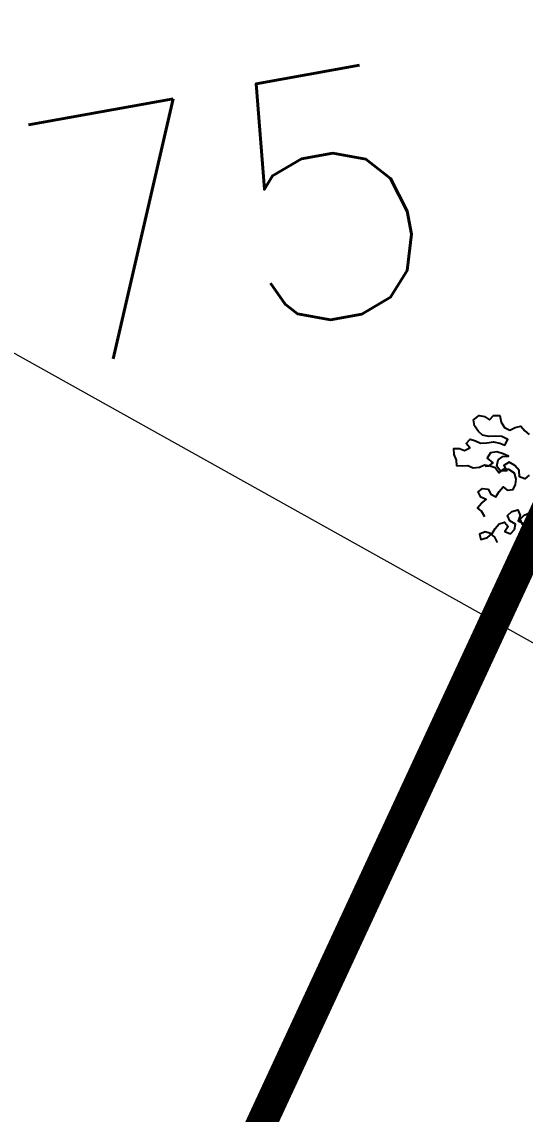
# Model space of a CAD drawing. Header units: inches. Extents: x 350994 to 353538, y 1581369 to 1583842.
# Drawn here: x 351702.385 to 351704.027, y 1583603.525 to 1583607.086 of the extents above; entities that cross this region are included whole.
import ezdxf
from ezdxf.enums import TextEntityAlignment as Align

# ---------------------------------------------------------------- set-up
doc = ezdxf.new("R2010")
doc.units = ezdxf.units.IN
doc.header["$MEASUREMENT"] = 0
doc.linetypes.add('1', pattern=[0])
for name, color, linetype in [('EP TF', 5, 'Continuous'), ('LEVELS', 184, 'Continuous'), ("ROAD'S", 1, '1'), ('TREE', 81, '1')]:
    doc.layers.add(name, color=color, linetype=linetype)
doc.styles.add('ROMANS', font='ROMANS.shx')
doc.styles.get("Standard").update_dxf_attribs({"font": 'arial.ttf'})
doc.linetypes.add('SILT_FENCE', pattern='A,0.5,-0.2,["EP",Standard,S=0.1,R=0,X=-0.1,Y=-0.05],-0.2', length=0.9)

# ---------------------------------------------------------------- blocks, each defined once
blk = doc.blocks.new('TREE_4')
at = {"color": 94}
for points in [[(-2320, 5744.7), (-2346, 5770.7), (-2374.9, 5785.2), (-2357.5, 5817), (-2337.2, 5843), (-2369, 5848.8), (-2392.1, 5874.9), (-2371.9, 5900.9), (-2340.1, 5903.7), (-2316.9, 5880.6), (-2285.1, 5871.9), (-2273.6, 5906.6), (-2259.1, 5938.4), (-2230.2, 5923.9), (-2198.4, 5935.4), (-2192.5, 5967.2), (-2195.4, 5999), (-2212.7, 6030.8), (-2250.3, 6042.4), (-2282.1, 6036.7), (-2302.4, 6010.7), (-2328.4, 6033.8), (-2360.2, 6036.8), (-2392, 6033.9), (-2418, 6013.7), (-2452.7, 6002.2), (-2484.5, 6008), (-2516.3, 5999.3), (-2548.1, 5993.6), (-2556.8, 6025.4), (-2577, 6054.3), (-2588.5, 6086.1), (-2556.7, 6094.8), (-2524.9, 6089), (-2498.9, 6112.1), (-2524.9, 6132.3), (-2507.5, 6161.2), (-2475.7, 6158.3), (-2443.9, 6152.5), (-2409.2, 6164), (-2374.5, 6178.4), (-2336.9, 6178.4), (-2305.1, 6175.5), (-2296.4, 6210.2), (-2334, 6218.9), (-2368.7, 6213.1), (-2406.3, 6201.6), (-2443.9, 6201.6), (-2472.8, 6216.1), (-2501.7, 6242.2), (-2516.1, 6274), (-2490, 6305.8), (-2458.2, 6308.6), (-2426.4, 6297), (-2409.1, 6325.9), (-2374.4, 6334.6), (-2357, 6299.9), (-2331, 6273.8), (-2296.4, 6265.1), (-2270.3, 6288.2), (-2241.4, 6302.7), (-2212.5, 6282.4), (-2183.6, 6267.9)], [(-2214.1, 5617.1), (-2237.2, 5643.1), (-2266.1, 5657.6), (-2297.9, 5660.5), (-2326.8, 5640.3), (-2312.4, 5611.4), (-2277.7, 5631.6), (-2257.4, 5660.5), (-2245.8, 5692.3), (-2231.3, 5724.1), (-2202.4, 5741.4), (-2176.4, 5721.1), (-2188, 5689.3), (-2153.3, 5683.5), (-2135.9, 5712.4), (-2138.8, 5744.2), (-2173.5, 5755.8), (-2193.7, 5781.8), (-2176.3, 5810.7), (-2144.5, 5828.1), (-2124.3, 5799.1), (-2127.2, 5767.3), (-2092.5, 5758.6), (-2060.7, 5770.2)], [(-2066.5, 5744.1), (-2098.3, 5752.8), (-2118.5, 5778.9), (-2101.1, 5807.8), (-2075.1, 5828)], [(-2127, 6039.1), (-2147.2, 6013.1), (-2179, 6016), (-2190.6, 6050.7), (-2222.3, 6073.9), (-2257, 6085.5), (-2283.1, 6059.5), (-2260, 6033.4), (-2294.7, 6021.9), (-2320.7, 6045.1), (-2323.5, 6082.7), (-2300.4, 6108.7), (-2268.6, 6117.3), (-2303.2, 6123.1), (-2340.8, 6126), (-2375.5, 6111.6), (-2387.1, 6076.9), (-2349.6, 6059.6), (-2369.8, 6033.5), (-2387.2, 6027.8)]]:
    blk.add_lwpolyline(points, dxfattribs=at)

msp = doc.modelspace()

# ---------------------------------------------------------------- linework, layer by layer
at = {"layer": 'EP TF', "color": 252, "linetype": 'SILT_FENCE', "lineweight": 5, "ltscale": 6, "elevation": 90.1096}
msp.add_lwpolyline([(351516.056, 1583709.8906), (351544.3924, 1583694.5598), (351591.9639, 1583667.6244), (351758.8411, 1583574.4807)], dxfattribs=at)
at = {"layer": "ROAD'S", "lineweight": 5, "const_width": 0.1}
msp.add_lwpolyline([(351713.141, 1583595.7229), (351702.5275, 1583602.1171), (351720.3688, 1583640.5627), (351732.6926, 1583667.228), (351720.3688, 1583640.5627)], dxfattribs=at)

# ---------------------------------------------------------------- block references
at = {"layer": 'TREE', "lineweight": 5, "xscale": 0.0005632341247466223, "yscale": 0.0005632341530485974, "zscale": 0.0005632341444477617, "rotation": 346.4411541233163}
msp.add_blockref('TREE_4', (351704.4072, 1583602.0209), dxfattribs=at)

# ---------------------------------------------------------------- texts
at = {"layer": 'LEVELS', "lineweight": 9, "style": 'ROMANS'}
msp.add_text('61.575', height=0.8, rotation=10.2158, dxfattribs=at).set_placement((351701.8705, 1583606.247, -28.3309), align=Align.MIDDLE_CENTER)

doc.saveas('drawing.dxf')
